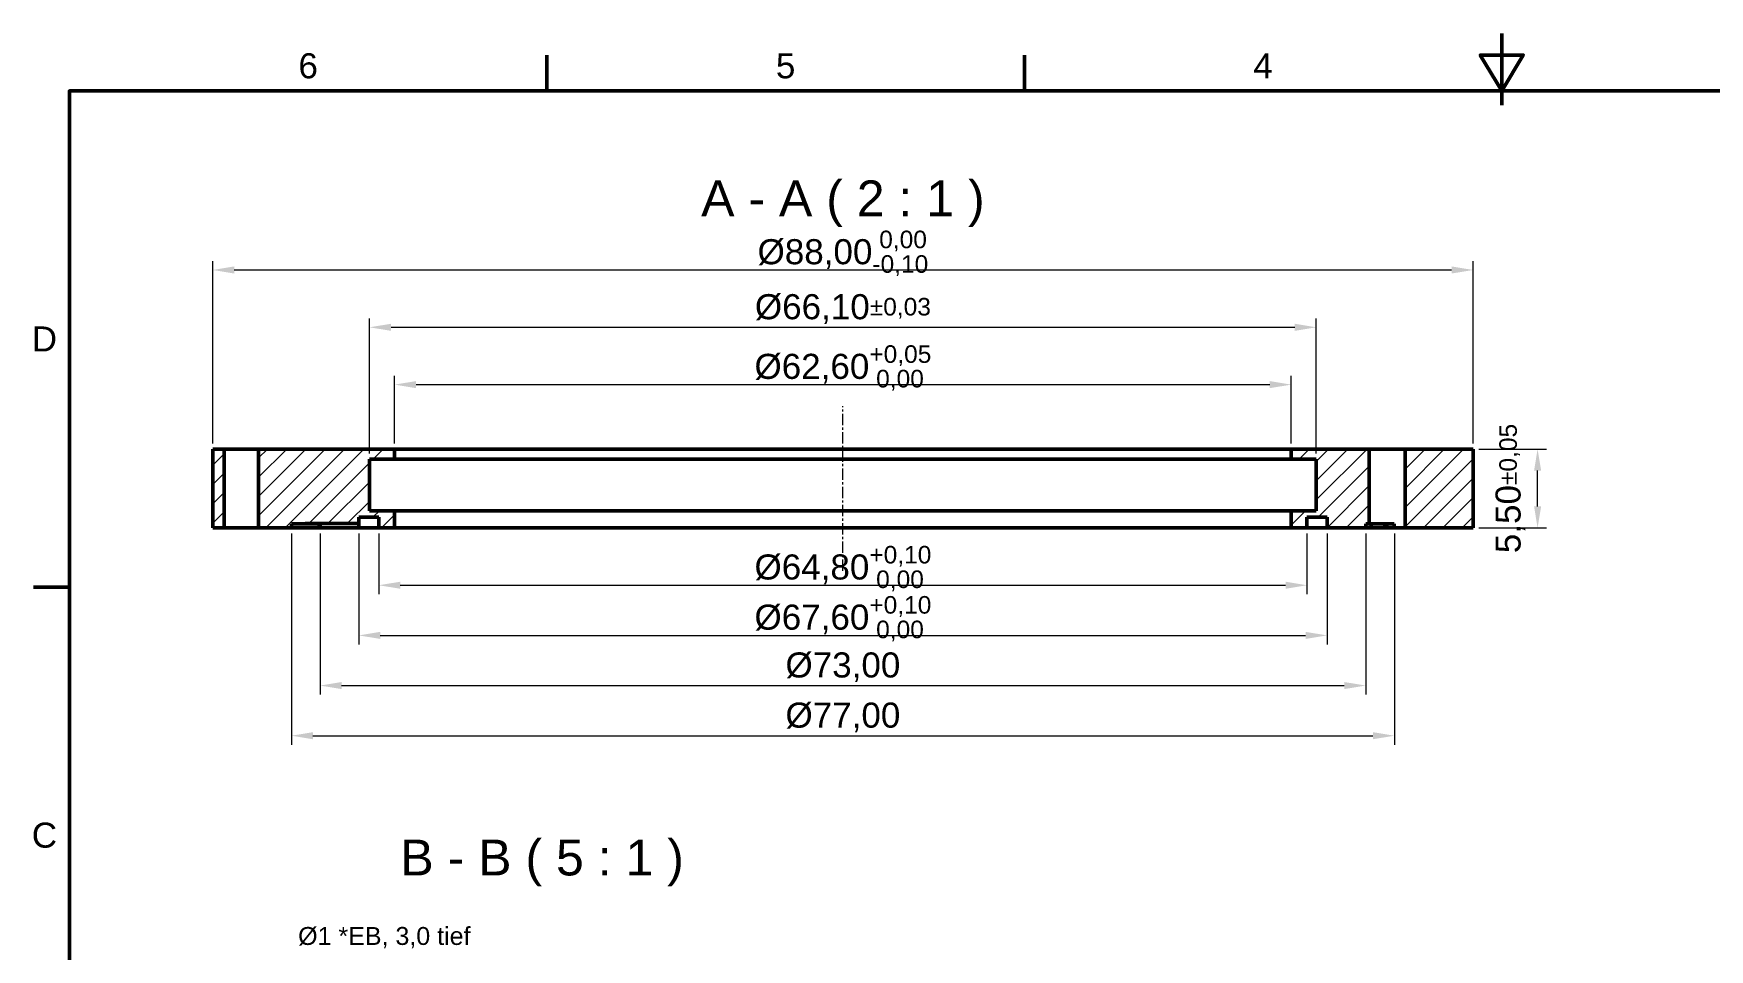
# Model space of a CAD drawing. Header units: millimetres. Extents: x 2 to 418, y 2 to 295.
# Drawn here: x 5 to 239, y 167.2 to 295 of the extents above; entities that cross this region are included whole.
import ezdxf
from ezdxf.enums import TextEntityAlignment as Align

# ---------------------------------------------------------------- set-up
doc = ezdxf.new("R2010")
doc.units = ezdxf.units.MM
doc.linetypes.add('CENTER2', pattern=[2.541, 1.587, -0.318, 0.318, -0.318])
for name, color, linetype, lineweight in [('BEMASSUNG', 7, 'Continuous', 18), ('MITTELLINIE', 7, 'CENTER2', 18), ('RAHMEN', 7, 'Continuous', 50), ('SCHRAFFUR', 7, 'Continuous', 18), ('SICHTKANTE', 7, 'Continuous', 50), ('TEXT', 7, 'Continuous', 18)]:
    doc.layers.add(name, color=color, linetype=linetype, lineweight=lineweight)
doc.styles.add('ISO', font='arial.ttf')
doc.dimstyles.new('RFN', dxfattribs={"dimtxt": 3.5, "dimasz": 3, "dimexe": 1.25, "dimexo": 0.8, "dimgap": 0.8, "dimtad": 1, "dimzin": 0, "dimtxsty": 'ISO', "dimcen": 0, "dimclrd": 7, "dimclre": 7, "dimclrt": 7, "dimadec": 1, "dimazin": 3, "dimtfac": 1, "dimtmove": 0, "dimatfit": 3, "dimtolj": 1, "dimtzin": 0, "dimlwd": 18, "dimlwe": 18})

msp = doc.modelspace()

# ---------------------------------------------------------------- hatches: boundary and pattern name
at = {"layer": 'SCHRAFFUR'}
h = msp.add_hatch(dxfattribs=at)
h.set_pattern_fill('ANSI31', scale=0.6)
h.paths.add_polyline_path([(30, 237), (30, 226), (30, 237), (31.6, 237), (31.6, 226), (30, 226)])
h = msp.add_hatch(dxfattribs=at)
h.set_pattern_fill('ANSI31', scale=0.6)
h.paths.add_polyline_path([(55.4, 237), (36.4, 237), (55.4, 237), (55.4, 235.6), (51.9, 235.6), (51.9, 228.4), (55.4, 228.4), (55.4, 226), (53.2, 226), (53.2, 227.48), (50.4, 227.48), (50.4, 226.6), (49.5, 226.6), (45.9, 226.6), (44.4, 226.6), (42.9, 226.6), (42.9, 226.58), (41, 226.58), (41, 226), (36.4, 226), (36.4, 237)])
h = msp.add_hatch(dxfattribs=at)
h.set_pattern_fill('ANSI31', scale=0.6)
h.paths.add_polyline_path([(191.5, 237), (180.6, 237), (191.5, 237), (191.5, 226.58), (191, 226.58), (191, 226), (185.6, 226), (185.6, 227.48), (182.8, 227.48), (182.8, 226), (180.6, 226), (180.6, 228.4), (184.1, 228.4), (184.1, 235.6), (180.6, 235.6), (180.6, 237)])
h = msp.add_hatch(dxfattribs=at)
h.set_pattern_fill('ANSI31', scale=0.6)
h.paths.add_polyline_path([(196.5, 226), (206, 226), (196.5, 226), (196.5, 237), (206, 237), (206, 226)])

# ---------------------------------------------------------------- linework, layer by layer
at = {"layer": 'MITTELLINIE'}
msp.add_line((118, 220), (118, 243), dxfattribs=at)
at = {"layer": 'RAHMEN'}
for p, q in [((210, 295), (210, 285)), ((76.667, 287), (76.667, 292)), ((143.333, 287), (143.333, 292)), ((210, 287), (210, 292)), ((10, 217.75), (5, 217.75))]:
    msp.add_line(p, q, dxfattribs=at)
for points in [[(210, 287), (213, 292), (207, 292)], [(10, 10), (410, 10), (410, 287), (10, 287)]]:
    msp.add_lwpolyline(points, close=True, dxfattribs=at)
at = {"layer": 'SICHTKANTE'}
for p, q in [((30, 226), (30, 237)), ((30, 237), (31.6, 237)), ((31.6, 226), (31.6, 237)), ((36.4, 237), (55.4, 237)), ((36.4, 226), (36.4, 237)), ((55.4, 235.6), (55.4, 237)), ((180.6, 237), (191.5, 237)), ((180.6, 235.6), (180.6, 237)), ((191.5, 226.58), (191.5, 237)), ((196.5, 237), (206, 237)), ((196.5, 226), (196.5, 237)), ((206, 226), (206, 237)), ((51.9, 235.6), (55.4, 235.6)), ((51.9, 228.4), (51.9, 235.6)), ((180.6, 235.6), (184.1, 235.6)), ((184.1, 228.4), (184.1, 235.6)), ((50.4, 227.48), (53.2, 227.48)), ((50.4, 226.6), (50.4, 227.48)), ((51.9, 228.4), (55.4, 228.4)), ((53.2, 226), (53.2, 227.48)), ((55.4, 226), (55.4, 228.4)), ((180.6, 226), (180.6, 228.4)), ((180.6, 228.4), (184.1, 228.4)), ((182.8, 227.48), (185.6, 227.48)), ((182.8, 226), (182.8, 227.48)), ((185.6, 226), (185.6, 227.48)), ((30, 226), (31.6, 226)), ((36.4, 226), (41, 226)), ((41, 226.58), (42.9, 226.58)), ((41, 226), (41, 226.58)), ((42.9, 226.6), (44.4, 226.6)), ((44.4, 226.6), (45.9, 226.6)), ((45.015, 226.58), (44.4, 226.58)), ((44.887, 226), (44.887, 226.58)), ((45.015, 226), (45.015, 226.58)), ((50.417, 226), (45.015, 226)), ((45.9, 226.6), (49.5, 226.6)), ((49.5, 226.6), (50.4, 226.6)), ((50.417, 226), (50.417, 226.6)), ((53.2, 226), (55.4, 226)), ((180.6, 226), (182.8, 226)), ((185.6, 226), (191, 226)), ((191, 226.58), (191.5, 226.58)), ((191, 226), (191, 226.58)), ((191.759, 226), (191.759, 226.58)), ((193.687, 226), (193.687, 226.58)), ((193.966, 226), (193.966, 226.58)), ((194.965, 226), (194.965, 226.58)), ((196.5, 226), (206, 226))]:
    msp.add_line(p, q, dxfattribs=at)
for points in [[(36.4, 237), (36.382, 237), (36.365, 237), (36.347, 237), (36.31, 237), (36.258, 237), (36.207, 237), (36.15, 237), (36.067, 237), (35.984, 237), (35.9, 237), (35.797, 237), (35.686, 237), (35.576, 237), (35.458, 237), (35.326, 237), (35.193, 237), (35.06, 237), (34.915, 237), (34.767, 237), (34.619, 237), (34.467, 237), (34.312, 237), (34.156, 237), (34, 237), (33.844, 237), (33.688, 237), (33.533, 237), (33.381, 237), (33.233, 237), (33.085, 237), (32.94, 237), (32.807, 237), (32.674, 237), (32.542, 237), (32.424, 237), (32.314, 237), (32.203, 237), (32.1, 237), (32.016, 237), (31.933, 237), (31.85, 237), (31.793, 237), (31.742, 237), (31.69, 237), (31.653, 237), (31.635, 237), (31.618, 237), (31.6, 237)], [(180.6, 237), (180.142, 237), (179.684, 237), (179.227, 237), (178.259, 237), (176.908, 237), (175.558, 237), (174.09, 237), (171.915, 237), (169.739, 237), (167.564, 237), (164.878, 237), (161.987, 237), (159.096, 237), (156.041, 237), (152.579, 237), (149.118, 237), (145.656, 237), (141.853, 237), (137.994, 237), (134.135, 237), (130.189, 237), (126.126, 237), (122.063, 237), (118, 237), (113.937, 237), (109.874, 237), (105.811, 237), (101.865, 237), (98.006, 237), (94.147, 237), (90.344, 237), (86.882, 237), (83.421, 237), (79.959, 237), (76.904, 237), (74.013, 237), (71.122, 237), (68.436, 237), (66.261, 237), (64.085, 237), (61.91, 237), (60.442, 237), (59.092, 237), (57.741, 237), (56.773, 237), (56.316, 237), (55.858, 237), (55.4, 237)], [(196.5, 237), (196.482, 237), (196.463, 237), (196.445, 237), (196.407, 237), (196.353, 237), (196.299, 237), (196.24, 237), (196.153, 237), (196.066, 237), (195.979, 237), (195.872, 237), (195.757, 237), (195.641, 237), (195.519, 237), (195.381, 237), (195.243, 237), (195.104, 237), (194.953, 237), (194.798, 237), (194.644, 237), (194.487, 237), (194.325, 237), (194.162, 237), (194, 237), (193.838, 237), (193.675, 237), (193.513, 237), (193.356, 237), (193.202, 237), (193.047, 237), (192.896, 237), (192.757, 237), (192.619, 237), (192.481, 237), (192.359, 237), (192.243, 237), (192.128, 237), (192.021, 237), (191.934, 237), (191.847, 237), (191.76, 237), (191.701, 237), (191.647, 237), (191.593, 237), (191.555, 237), (191.537, 237), (191.518, 237), (191.5, 237)], [(180.6, 235.6), (180.142, 235.6), (179.684, 235.6), (179.227, 235.6), (178.259, 235.6), (176.908, 235.6), (175.558, 235.6), (174.09, 235.6), (171.915, 235.6), (169.739, 235.6), (167.564, 235.6), (164.878, 235.6), (161.987, 235.6), (159.096, 235.6), (156.041, 235.6), (152.579, 235.6), (149.118, 235.6), (145.656, 235.6), (141.853, 235.6), (137.994, 235.6), (134.135, 235.6), (130.189, 235.6), (126.126, 235.6), (122.063, 235.6), (118, 235.6), (113.937, 235.6), (109.874, 235.6), (105.811, 235.6), (101.865, 235.6), (98.006, 235.6), (94.147, 235.6), (90.344, 235.6), (86.882, 235.6), (83.421, 235.6), (79.959, 235.6), (76.904, 235.6), (74.013, 235.6), (71.122, 235.6), (68.436, 235.6), (66.261, 235.6), (64.085, 235.6), (61.91, 235.6), (60.442, 235.6), (59.092, 235.6), (57.741, 235.6), (56.773, 235.6), (56.316, 235.6), (55.858, 235.6), (55.4, 235.6)], [(53.2, 227.48), (53.088, 227.48), (52.976, 227.48), (52.865, 227.48), (52.757, 227.48), (52.654, 227.48), (52.55, 227.48), (52.447, 227.48), (52.352, 227.48), (52.256, 227.48), (52.16, 227.48), (52.071, 227.48), (51.983, 227.48), (51.896, 227.48), (51.811, 227.48), (51.732, 227.48), (51.652, 227.48), (51.573, 227.48), (51.501, 227.48), (51.43, 227.48), (51.359, 227.48), (51.292, 227.48), (51.229, 227.48), (51.166, 227.48), (51.104, 227.48), (51.049, 227.48), (50.995, 227.48), (50.941, 227.48), (50.891, 227.48), (50.845, 227.48), (50.799, 227.48), (50.754, 227.48), (50.716, 227.48), (50.679, 227.48), (50.641, 227.48), (50.609, 227.48), (50.58, 227.48), (50.55, 227.48), (50.523, 227.48), (50.502, 227.48), (50.481, 227.48), (50.461, 227.48), (50.447, 227.48), (50.434, 227.48), (50.422, 227.48), (50.413, 227.48), (50.408, 227.48), (50.404, 227.48), (50.4, 227.48)], [(180.6, 228.4), (180.142, 228.4), (179.684, 228.4), (179.227, 228.4), (178.259, 228.4), (176.908, 228.4), (175.558, 228.4), (174.09, 228.4), (171.915, 228.4), (169.739, 228.4), (167.564, 228.4), (164.878, 228.4), (161.987, 228.4), (159.096, 228.4), (156.041, 228.4), (152.579, 228.4), (149.118, 228.4), (145.656, 228.4), (141.853, 228.4), (137.994, 228.4), (134.135, 228.4), (130.189, 228.4), (126.126, 228.4), (122.063, 228.4), (118, 228.4), (113.937, 228.4), (109.874, 228.4), (105.811, 228.4), (101.865, 228.4), (98.006, 228.4), (94.147, 228.4), (90.344, 228.4), (86.882, 228.4), (83.421, 228.4), (79.959, 228.4), (76.904, 228.4), (74.013, 228.4), (71.122, 228.4), (68.436, 228.4), (66.261, 228.4), (64.085, 228.4), (61.91, 228.4), (60.442, 228.4), (59.092, 228.4), (57.741, 228.4), (56.773, 228.4), (56.316, 228.4), (55.858, 228.4), (55.4, 228.4)], [(185.6, 227.48), (185.596, 227.48), (185.592, 227.48), (185.587, 227.48), (185.578, 227.48), (185.566, 227.48), (185.553, 227.48), (185.539, 227.48), (185.519, 227.48), (185.498, 227.48), (185.477, 227.48), (185.45, 227.48), (185.42, 227.48), (185.391, 227.48), (185.359, 227.48), (185.321, 227.48), (185.284, 227.48), (185.246, 227.48), (185.201, 227.48), (185.155, 227.48), (185.109, 227.48), (185.059, 227.48), (185.005, 227.48), (184.951, 227.48), (184.896, 227.48), (184.834, 227.48), (184.771, 227.48), (184.708, 227.48), (184.641, 227.48), (184.57, 227.48), (184.499, 227.48), (184.427, 227.48), (184.348, 227.48), (184.268, 227.48), (184.189, 227.48), (184.104, 227.48), (184.017, 227.48), (183.929, 227.48), (183.84, 227.48), (183.744, 227.48), (183.648, 227.48), (183.553, 227.48), (183.45, 227.48), (183.346, 227.48), (183.243, 227.48), (183.135, 227.48), (183.024, 227.48), (182.912, 227.48), (182.8, 227.48)], [(36.4, 226), (36.382, 226), (36.365, 226), (36.347, 226), (36.31, 226), (36.258, 226), (36.207, 226), (36.15, 226), (36.067, 226), (35.984, 226), (35.9, 226), (35.797, 226), (35.686, 226), (35.576, 226), (35.458, 226), (35.326, 226), (35.193, 226), (35.06, 226), (34.915, 226), (34.767, 226), (34.619, 226), (34.467, 226), (34.312, 226), (34.156, 226), (34, 226), (33.844, 226), (33.688, 226), (33.533, 226), (33.381, 226), (33.233, 226), (33.085, 226), (32.94, 226), (32.807, 226), (32.674, 226), (32.542, 226), (32.424, 226), (32.314, 226), (32.203, 226), (32.1, 226), (32.016, 226), (31.933, 226), (31.85, 226), (31.793, 226), (31.742, 226), (31.69, 226), (31.653, 226), (31.635, 226), (31.618, 226), (31.6, 226)], [(44.887, 226), (44.732, 226), (44.577, 226), (44.422, 226), (44.274, 226), (44.13, 226), (43.986, 226), (43.844, 226), (43.711, 226), (43.578, 226), (43.446, 226), (43.321, 226), (43.2, 226), (43.078, 226), (42.96, 226), (42.85, 226), (42.74, 226), (42.63, 226), (42.53, 226), (42.432, 226), (42.333, 226), (42.239, 226), (42.152, 226), (42.065, 226), (41.978, 226), (41.902, 226), (41.827, 226), (41.751, 226), (41.682, 226), (41.618, 226), (41.554, 226), (41.492, 226), (41.44, 226), (41.387, 226), (41.335, 226), (41.291, 226), (41.25, 226), (41.209, 226), (41.172, 226), (41.142, 226), (41.113, 226), (41.084, 226), (41.065, 226), (41.048, 226), (41.03, 226), (41.018, 226), (41.012, 226), (41.006, 226), (41, 226)], [(44.4, 226.58), (44.351, 226.58), (44.302, 226.58), (44.253, 226.58), (44.204, 226.58), (44.156, 226.58), (44.108, 226.58), (44.059, 226.58), (44.012, 226.58), (43.965, 226.58), (43.918, 226.58), (43.872, 226.58), (43.827, 226.58), (43.782, 226.58), (43.737, 226.58), (43.694, 226.58), (43.651, 226.58), (43.608, 226.58), (43.568, 226.58), (43.528, 226.58), (43.488, 226.58), (43.449, 226.58), (43.413, 226.58), (43.376, 226.58), (43.339, 226.58), (43.307, 226.58), (43.274, 226.58), (43.241, 226.58), (43.211, 226.58), (43.183, 226.58), (43.154, 226.58), (43.127, 226.58), (43.103, 226.58), (43.079, 226.58), (43.055, 226.58), (43.035, 226.58), (43.016, 226.58), (42.998, 226.58), (42.98, 226.58), (42.967, 226.58), (42.953, 226.58), (42.94, 226.58), (42.931, 226.58), (42.922, 226.58), (42.914, 226.58), (42.908, 226.58), (42.906, 226.58), (42.903, 226.58), (42.9, 226.58)], [(44.887, 226.58), (44.89, 226.58), (44.893, 226.58), (44.895, 226.58), (44.898, 226.58), (44.9, 226.58), (44.903, 226.58), (44.906, 226.58), (44.908, 226.58), (44.911, 226.58), (44.913, 226.58), (44.916, 226.58), (44.919, 226.58), (44.921, 226.58), (44.924, 226.58), (44.927, 226.58), (44.929, 226.58), (44.932, 226.58), (44.935, 226.58), (44.937, 226.58), (44.94, 226.58), (44.942, 226.58), (44.945, 226.58), (44.948, 226.58), (44.95, 226.58), (44.953, 226.58), (44.956, 226.58), (44.958, 226.58), (44.961, 226.58), (44.964, 226.58), (44.967, 226.58), (44.969, 226.58), (44.972, 226.58), (44.975, 226.58), (44.977, 226.58), (44.98, 226.58), (44.983, 226.58), (44.985, 226.58), (44.988, 226.58), (44.991, 226.58), (44.994, 226.58), (44.996, 226.58), (44.999, 226.58), (45.002, 226.58), (45.004, 226.58), (45.007, 226.58), (45.01, 226.58), (45.013, 226.58), (45.015, 226.58)], [(45.015, 226), (45.013, 226), (45.01, 226), (45.007, 226), (45.004, 226), (45.002, 226), (44.999, 226), (44.996, 226), (44.994, 226), (44.991, 226), (44.988, 226), (44.985, 226), (44.983, 226), (44.98, 226), (44.977, 226), (44.975, 226), (44.972, 226), (44.969, 226), (44.967, 226), (44.964, 226), (44.961, 226), (44.958, 226), (44.956, 226), (44.953, 226), (44.95, 226), (44.948, 226), (44.945, 226), (44.942, 226), (44.94, 226), (44.937, 226), (44.935, 226), (44.932, 226), (44.929, 226), (44.927, 226), (44.924, 226), (44.921, 226), (44.919, 226), (44.916, 226), (44.913, 226), (44.911, 226), (44.908, 226), (44.906, 226), (44.903, 226), (44.9, 226), (44.898, 226), (44.895, 226), (44.893, 226), (44.89, 226), (44.887, 226)], [(50.414, 226.6), (50.414, 226.6), (50.413, 226.6), (50.412, 226.6), (50.412, 226.6), (50.411, 226.6), (50.411, 226.6), (50.41, 226.6), (50.41, 226.6), (50.409, 226.6), (50.409, 226.6), (50.408, 226.6), (50.408, 226.6), (50.408, 226.6), (50.407, 226.6), (50.407, 226.6), (50.406, 226.6), (50.406, 226.6), (50.406, 226.6), (50.405, 226.6), (50.405, 226.6), (50.404, 226.6), (50.404, 226.6), (50.404, 226.6), (50.404, 226.6), (50.403, 226.6), (50.403, 226.6), (50.403, 226.6), (50.402, 226.6), (50.402, 226.6), (50.402, 226.6), (50.402, 226.6), (50.402, 226.6), (50.401, 226.6), (50.401, 226.6), (50.401, 226.6), (50.401, 226.6), (50.401, 226.6), (50.401, 226.6), (50.401, 226.6), (50.4, 226.6), (50.4, 226.6), (50.4, 226.6), (50.4, 226.6), (50.4, 226.6), (50.4, 226.6), (50.4, 226.6), (50.4, 226.6), (50.4, 226.6)], [(50.417, 226.6), (50.417, 226.6), (50.417, 226.6), (50.416, 226.6), (50.416, 226.6), (50.416, 226.6), (50.416, 226.6), (50.416, 226.6), (50.416, 226.6), (50.416, 226.6), (50.416, 226.6), (50.416, 226.6), (50.416, 226.6), (50.416, 226.6), (50.416, 226.6), (50.416, 226.6), (50.416, 226.6), (50.416, 226.6), (50.416, 226.6), (50.416, 226.6), (50.416, 226.6), (50.416, 226.6), (50.415, 226.6), (50.415, 226.6), (50.415, 226.6), (50.415, 226.6), (50.415, 226.6), (50.415, 226.6), (50.415, 226.6), (50.415, 226.6), (50.415, 226.6), (50.415, 226.6), (50.415, 226.6), (50.415, 226.6), (50.415, 226.6), (50.415, 226.6), (50.415, 226.6), (50.415, 226.6), (50.415, 226.6), (50.415, 226.6), (50.415, 226.6), (50.414, 226.6), (50.414, 226.6), (50.414, 226.6), (50.414, 226.6), (50.414, 226.6), (50.414, 226.6), (50.414, 226.6), (50.414, 226.6)], [(53.2, 226), (53.096, 226), (52.993, 226), (52.889, 226), (52.79, 226), (52.693, 226), (52.597, 226), (52.501, 226), (52.411, 226), (52.322, 226), (52.232, 226), (52.147, 226), (52.064, 226), (51.982, 226), (51.901, 226), (51.825, 226), (51.749, 226), (51.674, 226), (51.604, 226), (51.535, 226), (51.466, 226), (51.401, 226), (51.339, 226), (51.277, 226), (51.216, 226), (51.161, 226), (51.106, 226), (51.052, 226), (51.001, 226), (50.954, 226), (50.906, 226), (50.86, 226), (50.819, 226), (50.779, 226), (50.738, 226), (50.703, 226), (50.67, 226), (50.636, 226), (50.605, 226), (50.579, 226), (50.553, 226), (50.527, 226), (50.506, 226), (50.487, 226), (50.468, 226), (50.452, 226), (50.44, 226), (50.429, 226), (50.417, 226)], [(180.6, 226), (180.142, 226), (179.684, 226), (179.227, 226), (178.259, 226), (176.908, 226), (175.558, 226), (174.09, 226), (171.915, 226), (169.739, 226), (167.564, 226), (164.878, 226), (161.987, 226), (159.096, 226), (156.041, 226), (152.579, 226), (149.118, 226), (145.656, 226), (141.853, 226), (137.994, 226), (134.135, 226), (130.189, 226), (126.126, 226), (122.063, 226), (118, 226), (113.937, 226), (109.874, 226), (105.811, 226), (101.865, 226), (98.006, 226), (94.147, 226), (90.344, 226), (86.882, 226), (83.421, 226), (79.959, 226), (76.904, 226), (74.013, 226), (71.122, 226), (68.436, 226), (66.261, 226), (64.085, 226), (61.91, 226), (60.442, 226), (59.092, 226), (57.741, 226), (56.773, 226), (56.316, 226), (55.858, 226), (55.4, 226)], [(185.6, 226), (185.596, 226), (185.592, 226), (185.587, 226), (185.578, 226), (185.566, 226), (185.553, 226), (185.539, 226), (185.519, 226), (185.498, 226), (185.477, 226), (185.45, 226), (185.42, 226), (185.391, 226), (185.359, 226), (185.321, 226), (185.284, 226), (185.246, 226), (185.201, 226), (185.155, 226), (185.109, 226), (185.059, 226), (185.005, 226), (184.951, 226), (184.896, 226), (184.834, 226), (184.771, 226), (184.708, 226), (184.641, 226), (184.57, 226), (184.499, 226), (184.427, 226), (184.348, 226), (184.268, 226), (184.189, 226), (184.104, 226), (184.017, 226), (183.929, 226), (183.84, 226), (183.744, 226), (183.648, 226), (183.553, 226), (183.45, 226), (183.346, 226), (183.243, 226), (183.135, 226), (183.024, 226), (182.912, 226), (182.8, 226)], [(191.759, 226), (191.745, 226), (191.731, 226), (191.716, 226), (191.702, 226), (191.688, 226), (191.673, 226), (191.659, 226), (191.644, 226), (191.63, 226), (191.615, 226), (191.6, 226), (191.585, 226), (191.57, 226), (191.555, 226), (191.54, 226), (191.525, 226), (191.51, 226), (191.494, 226), (191.479, 226), (191.463, 226), (191.448, 226), (191.432, 226), (191.416, 226), (191.401, 226), (191.385, 226), (191.369, 226), (191.353, 226), (191.337, 226), (191.32, 226), (191.304, 226), (191.288, 226), (191.271, 226), (191.255, 226), (191.239, 226), (191.222, 226), (191.205, 226), (191.189, 226), (191.172, 226), (191.155, 226), (191.138, 226), (191.121, 226), (191.104, 226), (191.087, 226), (191.069, 226), (191.052, 226), (191.035, 226), (191.017, 226), (191, 226)], [(194.965, 226.58), (194.868, 226.58), (194.772, 226.58), (194.675, 226.58), (194.575, 226.58), (194.475, 226.58), (194.374, 226.58), (194.273, 226.58), (194.171, 226.58), (194.069, 226.58), (193.967, 226.58), (193.865, 226.58), (193.763, 226.58), (193.661, 226.58), (193.559, 226.58), (193.46, 226.58), (193.36, 226.58), (193.261, 226.58), (193.165, 226.58), (193.07, 226.58), (192.975, 226.58), (192.882, 226.58), (192.793, 226.58), (192.704, 226.58), (192.615, 226.58), (192.534, 226.58), (192.453, 226.58), (192.372, 226.58), (192.296, 226.58), (192.225, 226.58), (192.153, 226.58), (192.083, 226.58), (192.023, 226.58), (191.962, 226.58), (191.902, 226.58), (191.85, 226.58), (191.802, 226.58), (191.753, 226.58), (191.709, 226.58), (191.674, 226.58), (191.638, 226.58), (191.603, 226.58), (191.58, 226.58), (191.558, 226.58), (191.537, 226.58), (191.522, 226.58), (191.514, 226.58), (191.507, 226.58), (191.5, 226.58)], [(193.687, 226), (193.655, 226), (193.623, 226), (193.591, 226), (193.558, 226), (193.525, 226), (193.492, 226), (193.458, 226), (193.424, 226), (193.389, 226), (193.355, 226), (193.319, 226), (193.283, 226), (193.248, 226), (193.212, 226), (193.174, 226), (193.137, 226), (193.1, 226), (193.062, 226), (193.024, 226), (192.986, 226), (192.947, 226), (192.907, 226), (192.868, 226), (192.828, 226), (192.787, 226), (192.747, 226), (192.706, 226), (192.664, 226), (192.622, 226), (192.58, 226), (192.538, 226), (192.495, 226), (192.451, 226), (192.408, 226), (192.364, 226), (192.319, 226), (192.275, 226), (192.23, 226), (192.184, 226), (192.138, 226), (192.092, 226), (192.045, 226), (191.998, 226), (191.951, 226), (191.904, 226), (191.855, 226), (191.807, 226), (191.759, 226)], [(193.966, 226), (193.96, 226), (193.955, 226), (193.95, 226), (193.945, 226), (193.94, 226), (193.935, 226), (193.93, 226), (193.924, 226), (193.919, 226), (193.914, 226), (193.908, 226), (193.903, 226), (193.897, 226), (193.892, 226), (193.886, 226), (193.881, 226), (193.875, 226), (193.87, 226), (193.864, 226), (193.858, 226), (193.852, 226), (193.847, 226), (193.841, 226), (193.835, 226), (193.829, 226), (193.823, 226), (193.817, 226), (193.811, 226), (193.805, 226), (193.799, 226), (193.793, 226), (193.787, 226), (193.781, 226), (193.775, 226), (193.769, 226), (193.763, 226), (193.757, 226), (193.75, 226), (193.744, 226), (193.738, 226), (193.732, 226), (193.725, 226), (193.719, 226), (193.712, 226), (193.706, 226), (193.7, 226), (193.693, 226), (193.687, 226)], [(194.965, 226), (194.958, 226), (194.951, 226), (194.943, 226), (194.934, 226), (194.925, 226), (194.915, 226), (194.905, 226), (194.894, 226), (194.882, 226), (194.871, 226), (194.858, 226), (194.844, 226), (194.83, 226), (194.816, 226), (194.8, 226), (194.785, 226), (194.769, 226), (194.751, 226), (194.734, 226), (194.716, 226), (194.697, 226), (194.677, 226), (194.658, 226), (194.638, 226), (194.616, 226), (194.594, 226), (194.572, 226), (194.549, 226), (194.525, 226), (194.501, 226), (194.477, 226), (194.451, 226), (194.425, 226), (194.399, 226), (194.372, 226), (194.344, 226), (194.316, 226), (194.287, 226), (194.257, 226), (194.227, 226), (194.197, 226), (194.165, 226), (194.133, 226), (194.101, 226), (194.068, 226), (194.034, 226), (194, 226), (193.966, 226)], [(196.5, 226), (196.497, 226), (196.495, 226), (196.492, 226), (196.487, 226), (196.479, 226), (196.471, 226), (196.463, 226), (196.45, 226), (196.438, 226), (196.425, 226), (196.409, 226), (196.391, 226), (196.373, 226), (196.354, 226), (196.332, 226), (196.309, 226), (196.287, 226), (196.26, 226), (196.233, 226), (196.206, 226), (196.176, 226), (196.145, 226), (196.113, 226), (196.081, 226), (196.045, 226), (196.009, 226), (195.973, 226), (195.935, 226), (195.895, 226), (195.855, 226), (195.815, 226), (195.771, 226), (195.727, 226), (195.683, 226), (195.637, 226), (195.59, 226), (195.543, 226), (195.495, 226), (195.445, 226), (195.394, 226), (195.344, 226), (195.292, 226), (195.239, 226), (195.186, 226), (195.132, 226), (195.076, 226), (195.021, 226), (194.965, 226)]]:
    msp.add_lwpolyline(points, dxfattribs=at)

# ---------------------------------------------------------------- texts
at = {"layer": 'RAHMEN', "style": 'ISO'}
for s, p in [('6', (43.333, 290.5)), ('5', (110, 290.5)), ('4', (176.667, 290.5)), ('D', (6.5, 252.375)), ('C', (6.5, 183.125))]:
    msp.add_text(s, height=3.5, dxfattribs=at).set_placement(p, align=Align.MIDDLE_CENTER)
at = {"layer": 'TEXT', "style": 'ISO'}
for s, p in [('A - A ( 2 : 1 )', (118, 272)), ('B - B ( 5 : 1 )', (76, 180))]:
    msp.add_text(s, height=5, dxfattribs=at).set_placement(p, align=Align.MIDDLE_CENTER)
msp.add_text('Ø1 *EB, 3,0 tief', height=2.5, dxfattribs=at).set_placement((66, 167.8), align=Align.RIGHT)

# ---------------------------------------------------------------- dimensions: what is measured, and where the dimension line sits
at = {"layer": 'BEMASSUNG'}
for base, p1, p2, override in [((30, 262), (30, 237), (206, 237), {"dimlfac": 0.5, "dimtol": 1, "dimtp": 0, "dimtm": 0.1, "dimtfac": 0.7}), ((51.9, 254), (51.9, 235.6), (184.1, 235.6), {"dimlfac": 0.5, "dimtol": 1, "dimtp": 0.03, "dimtm": 0.03, "dimtfac": 0.7}), ((55.4, 246), (55.4, 237), (180.6, 237), {"dimlfac": 0.5, "dimtol": 1, "dimtp": 0.05, "dimtm": 0, "dimtfac": 0.7}), ((41, 197), (41, 226), (195, 226), {"dimlfac": 0.5}), ((45, 204), (45, 226), (191, 226), {"dimlfac": 0.5}), ((50.4, 211), (50.4, 226), (185.6, 226), {"dimlfac": 0.5, "dimtol": 1, "dimtp": 0.1, "dimtm": 0, "dimtfac": 0.7}), ((53.2, 218), (53.2, 226), (182.8, 226), {"dimlfac": 0.5, "dimtol": 1, "dimtp": 0.1, "dimtm": 0, "dimtfac": 0.7})]:
    msp.add_linear_dim(base=base, p1=p1, p2=p2, text='Ø<>', dimstyle='RFN', override=override, dxfattribs=at).render()
msp.add_linear_dim(base=(215, 226), p1=(206, 226), p2=(206, 237), angle=90, dimstyle='RFN', override={"dimlfac": 0.5, "dimtol": 1, "dimtp": 0.05, "dimtm": 0.05, "dimtfac": 0.7}, dxfattribs=at).render()

doc.saveas('drawing.dxf')
